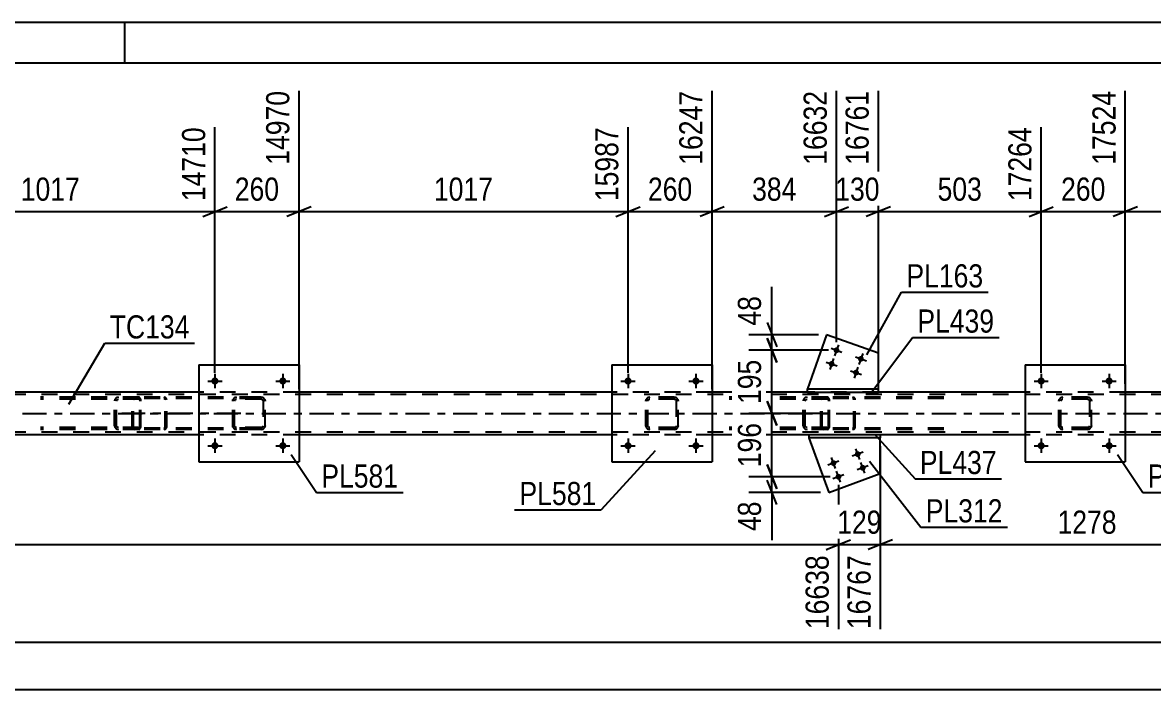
# Model space of a CAD drawing. Header units: millimetres. Extents: x 0 to 841, y 0 to 594.
# Drawn here: x 618.4 to 758.2, y 511.6 to 594 of the extents above; entities that cross this region are included whole.
import ezdxf

# ---------------------------------------------------------------- set-up
doc = ezdxf.new("R2010")
doc.units = ezdxf.units.MM
doc.linetypes.add('DXK_LINE_DOT2', pattern=[3.9198, 1.9599, -1.9599])
doc.linetypes.add('DXK_LINE_DOT3', pattern=[5.9187, 2.979, -0.9799, 0.9799, -0.9799])
doc.styles.add('Arial Narrow', font='ARIALN.TTF', dxfattribs={"height": 0.2})

# ---------------------------------------------------------------- blocks, each defined once
blk = doc.blocks.new('Unknown-318888822-1135')
at = {"color": 5, "linetype": 'Continuous'}
for p, q in [((841, 594), (0, 594)), ((631, 589), (631, 594)), ((836, 589), (5, 589))]:
    blk.add_line(p, q, dxfattribs=at)
blk = doc.blocks.new('Bolt-318888822-5600 - 5512')
at = {"linetype": 'Continuous'}
for points in [[(693.65, 549.69, -1), (692.77, 549.69, -1)], [(702.05, 549.69, -1), (701.17, 549.69, -1)]]:
    blk.add_hatch(color=1, dxfattribs=at).paths.add_polyline_path(points)
at = {"color": 1, "linetype": 'Continuous'}
for p, q in [((692.33, 549.69), (694.09, 549.69)), ((693.21, 550.57), (693.21, 548.81)), ((700.73, 549.69), (702.49, 549.69)), ((701.61, 550.57), (701.61, 548.81))]:
    blk.add_line(p, q, dxfattribs=at)
blk = doc.blocks.new('Bolt-318888822-5550 - 5512')
at = {"linetype": 'Continuous'}
for points in [[(718.27, 539.42, -1), (718.94, 539.67, -1)], [(721.27, 540.52, -1), (721.95, 540.77, -1)], [(721.89, 538.83, -1), (722.57, 539.08, -1)], [(718.89, 537.73, -1), (719.56, 537.98, -1)]]:
    blk.add_hatch(color=1, dxfattribs=at).paths.add_polyline_path(points)
at = {"color": 1, "linetype": 'Continuous'}
for p, q in [((721.86, 539.97), (721.36, 541.32)), ((719.28, 539.79), (717.93, 539.29)), ((718.85, 538.87), (718.36, 540.22)), ((722.28, 540.89), (720.93, 540.4)), ((719.47, 537.18), (718.98, 538.53)), ((722.9, 539.2), (721.55, 538.71)), ((722.48, 538.28), (721.98, 539.63)), ((719.9, 538.1), (718.55, 537.6))]:
    blk.add_line(p, q, dxfattribs=at)
blk = doc.blocks.new('Part-318888822-5523 - 5512')
at = {"color": 2, "linetype": 'Continuous'}
for p, q in [((640.13, 548.33), (601.45, 548.33)), ((691.21, 548.33), (652.53, 548.33)), ((715.38, 548.33), (703.61, 548.33)), ((742.29, 548.33), (724.16, 548.33)), ((775.54, 548.33), (754.69, 548.33)), ((640.13, 543.05), (601.45, 543.05)), ((691.21, 543.05), (652.53, 543.05)), ((715.55, 543.05), (703.61, 543.05)), ((742.29, 543.05), (724.4, 543.05)), ((775.54, 543.05), (754.69, 543.05))]:
    blk.add_line(p, q, dxfattribs=at)
at = {"color": 7, "linetype": 'DXK_LINE_DOT2'}
for p, q in [((652.53, 548.33), (640.13, 548.33)), ((703.61, 548.33), (691.21, 548.33)), ((724.16, 548.33), (715.38, 548.33)), ((754.69, 548.33), (742.29, 548.33)), ((775.54, 548.01), (527.71, 548.01)), ((775.54, 543.37), (527.71, 543.37)), ((652.53, 543.05), (640.13, 543.05)), ((703.61, 543.05), (691.21, 543.05)), ((724.4, 543.05), (715.55, 543.05)), ((754.69, 543.05), (742.29, 543.05))]:
    blk.add_line(p, q, dxfattribs=at)
at = {"color": 7, "linetype": 'DXK_LINE_DOT3'}
blk.add_line((517.71, 545.69), (785.54, 545.69), dxfattribs=at)
blk = doc.blocks.new('Part-318888822-5549 - 5512')
at = {"color": 2, "linetype": 'Continuous'}
for p, q in [((742.29, 551.69), (742.29, 539.69)), ((742.29, 551.69), (754.69, 551.69)), ((754.69, 551.69), (754.69, 539.69)), ((742.29, 539.69), (754.69, 539.69))]:
    blk.add_line(p, q, dxfattribs=at)
blk = doc.blocks.new('Part-318888822-5555 - 5512')
at = {"color": 2, "linetype": 'Continuous'}
for p, q in [((724.4, 543.05), (715.55, 543.05)), ((715.55, 543.05), (715.55, 542.65)), ((724.4, 542.65), (715.55, 542.65)), ((724.4, 543.05), (724.4, 542.65))]:
    blk.add_line(p, q, dxfattribs=at)
blk = doc.blocks.new('Part-318888822-5560 - 5512')
at = {"color": 2, "linetype": 'Continuous'}
for p, q in [((715.55, 542.65), (718.02, 535.92)), ((724.4, 538.26), (724.4, 542.65)), ((718.02, 535.92), (724.4, 538.26))]:
    blk.add_line(p, q, dxfattribs=at)
at = {"color": 7, "linetype": 'DXK_LINE_DOT2'}
blk.add_line((724.4, 542.65), (715.55, 542.65), dxfattribs=at)
blk = doc.blocks.new('Bolt-318888822-5561 - 5512')
at = {"linetype": 'Continuous'}
for points in [[(719.32, 553.38, -1), (718.64, 553.62, -1)], [(722.34, 552.31, -1), (721.66, 552.55, -1)], [(718.72, 551.68, -1), (718.04, 551.92, -1)], [(721.74, 550.61, -1), (721.06, 550.85, -1)]]:
    blk.add_hatch(color=1, dxfattribs=at).paths.add_polyline_path(points)
at = {"color": 1, "linetype": 'Continuous'}
for p, q in [((718.31, 553.74), (719.66, 553.26)), ((719.22, 554.18), (718.74, 552.82)), ((718.62, 552.48), (718.14, 551.12)), ((721.32, 552.67), (722.68, 552.19)), ((722.24, 553.11), (721.76, 551.75)), ((717.7, 552.04), (719.06, 551.56)), ((720.72, 550.97), (722.08, 550.49)), ((721.64, 551.41), (721.16, 550.05))]:
    blk.add_line(p, q, dxfattribs=at)
blk = doc.blocks.new('Part-318888822-5683 - 5512')
at = {"color": 2, "linetype": 'Continuous'}
for p, q in [((715.38, 548.33), (715.38, 548.73)), ((715.38, 548.73), (724.16, 548.73)), ((715.38, 548.33), (724.16, 548.33)), ((724.16, 548.33), (724.16, 548.73))]:
    blk.add_line(p, q, dxfattribs=at)
blk = doc.blocks.new('Part-318888822-5566 - 5512')
at = {"color": 2, "linetype": 'Continuous'}
for p, q in [((717.76, 555.42), (715.38, 548.73)), ((724.16, 553.14), (717.76, 555.42)), ((724.16, 548.73), (724.16, 553.14))]:
    blk.add_line(p, q, dxfattribs=at)
at = {"color": 7, "linetype": 'DXK_LINE_DOT2'}
blk.add_line((715.38, 548.73), (724.16, 548.73), dxfattribs=at)
blk = doc.blocks.new('Bolt-318888822-5601 - 5512')
at = {"linetype": 'Continuous'}
for points in [[(693.65, 541.69, -1), (692.77, 541.69, -1)], [(702.05, 541.69, -1), (701.17, 541.69, -1)]]:
    blk.add_hatch(color=1, dxfattribs=at).paths.add_polyline_path(points)
at = {"color": 1, "linetype": 'Continuous'}
for p, q in [((693.21, 542.57), (693.21, 540.81)), ((701.61, 542.57), (701.61, 540.81)), ((692.33, 541.69), (694.09, 541.69)), ((700.73, 541.69), (702.49, 541.69))]:
    blk.add_line(p, q, dxfattribs=at)
blk = doc.blocks.new('Bolt-318888822-5602 - 5512')
at = {"linetype": 'Continuous'}
for points in [[(642.57, 549.69, -1), (641.69, 549.69, -1)], [(650.97, 549.69, -1), (650.09, 549.69, -1)]]:
    blk.add_hatch(color=1, dxfattribs=at).paths.add_polyline_path(points)
at = {"color": 1, "linetype": 'Continuous'}
for p, q in [((641.25, 549.69), (643.01, 549.69)), ((642.13, 550.57), (642.13, 548.81)), ((649.65, 549.69), (651.41, 549.69)), ((650.53, 550.57), (650.53, 548.81))]:
    blk.add_line(p, q, dxfattribs=at)
blk = doc.blocks.new('Bolt-318888822-5603 - 5512')
at = {"linetype": 'Continuous'}
for points in [[(642.57, 541.69, -1), (641.69, 541.69, -1)], [(650.97, 541.69, -1), (650.09, 541.69, -1)]]:
    blk.add_hatch(color=1, dxfattribs=at).paths.add_polyline_path(points)
at = {"color": 1, "linetype": 'Continuous'}
for p, q in [((642.13, 542.57), (642.13, 540.81)), ((650.53, 542.57), (650.53, 540.81)), ((641.25, 541.69), (643.01, 541.69)), ((649.65, 541.69), (651.41, 541.69))]:
    blk.add_line(p, q, dxfattribs=at)
blk = doc.blocks.new('Part-318888822-5749 - 5512')
at = {"color": 7, "linetype": 'DXK_LINE_DOT2'}
for p, q in [((631.94, 547.49), (631.91, 547.37)), ((631.91, 544.01), (631.91, 547.37)), ((632.08, 547.37), (632.1, 547.43)), ((632.08, 544.01), (632.08, 547.37)), ((632.1, 547.43), (632.13, 547.49)), ((632.25, 547.69), (632.12, 547.67)), ((632.13, 547.49), (632.19, 547.52)), ((632.19, 547.52), (632.25, 547.53)), ((647.12, 547.69), (632.25, 547.69)), ((647.12, 547.53), (632.25, 547.53)), ((635.96, 547.67), (635.83, 547.69)), ((635.83, 547.53), (635.89, 547.52)), ((635.89, 547.52), (635.95, 547.49)), ((635.95, 547.49), (635.99, 547.43)), ((635.99, 547.43), (636, 547.37)), ((636, 544.01), (636, 547.37)), ((636.17, 547.37), (636.14, 547.49)), ((636.17, 544.01), (636.17, 547.37)), ((631.91, 544.01), (631.94, 543.89)), ((632.1, 543.95), (632.08, 544.01)), ((632.13, 543.9), (632.1, 543.95)), ((632.19, 543.86), (632.13, 543.9)), ((632.25, 543.85), (632.19, 543.86)), ((647.12, 543.85), (632.25, 543.85)), ((635.89, 543.86), (635.83, 543.85)), ((635.95, 543.9), (635.89, 543.86)), ((635.99, 543.95), (635.95, 543.9)), ((636, 544.01), (635.99, 543.95)), ((636.14, 543.89), (636.17, 544.01)), ((632.12, 543.72), (632.25, 543.69)), ((647.12, 543.69), (632.25, 543.69)), ((635.83, 543.69), (635.96, 543.72))]:
    blk.add_line(p, q, dxfattribs=at)
at = {"color": 7, "linetype": 'DXK_LINE_DOT3'}
blk.add_line((645.33, 545.69), (630.62, 545.69), dxfattribs=at)
at = {"color": 7, "linetype": 'DXK_LINE_DOT2'}
for centre, start, end in [((632.24, 547.36), 110.7583, 155.68), ((635.84, 547.36), 24.32, 69.2417), ((632.24, 544.03), 204.32, 249.2417), ((635.84, 544.03), 290.7583, 335.68)]:
    blk.add_arc(centre, 0.331, start, end, dxfattribs=at)
blk = doc.blocks.new('Bolt-318888822-5606 - 5512')
at = {"linetype": 'Continuous'}
for points in [[(744.73, 549.69, -1), (743.85, 549.69, -1)], [(753.13, 549.69, -1), (752.25, 549.69, -1)]]:
    blk.add_hatch(color=1, dxfattribs=at).paths.add_polyline_path(points)
at = {"color": 1, "linetype": 'Continuous'}
for p, q in [((743.41, 549.69), (745.17, 549.69)), ((744.29, 550.57), (744.29, 548.81)), ((751.81, 549.69), (753.57, 549.69)), ((752.69, 550.57), (752.69, 548.81))]:
    blk.add_line(p, q, dxfattribs=at)
blk = doc.blocks.new('Bolt-318888822-5607 - 5512')
at = {"linetype": 'Continuous'}
for points in [[(744.73, 541.69, -1), (743.85, 541.69, -1)], [(753.13, 541.69, -1), (752.25, 541.69, -1)]]:
    blk.add_hatch(color=1, dxfattribs=at).paths.add_polyline_path(points)
at = {"color": 1, "linetype": 'Continuous'}
for p, q in [((744.29, 542.57), (744.29, 540.81)), ((752.69, 542.57), (752.69, 540.81)), ((743.41, 541.69), (745.17, 541.69)), ((751.81, 541.69), (753.57, 541.69))]:
    blk.add_line(p, q, dxfattribs=at)
blk = doc.blocks.new('Part-318888822-5660 - 5512')
at = {"color": 7, "linetype": 'DXK_LINE_DOT2'}
for p, q in [((746.49, 547.21), (746.53, 547.4)), ((746.53, 547.4), (746.49, 547.21)), ((746.49, 544.17), (746.49, 547.21)), ((746.73, 547.21), (746.75, 547.3)), ((746.73, 544.17), (746.73, 547.21)), ((746.75, 547.3), (746.8, 547.38)), ((746.79, 547.66), (746.97, 547.69)), ((746.97, 547.69), (746.79, 547.66)), ((746.8, 547.38), (746.88, 547.43)), ((746.88, 547.43), (746.97, 547.45)), ((750.01, 547.69), (746.97, 547.69)), ((750.01, 547.45), (746.97, 547.45)), ((750.01, 547.69), (750.19, 547.66)), ((750.19, 547.66), (750.01, 547.69)), ((750.01, 547.45), (750.1, 547.43)), ((750.1, 547.43), (750.18, 547.38)), ((750.18, 547.38), (750.23, 547.3)), ((750.23, 547.3), (750.25, 547.21)), ((750.25, 547.21), (750.25, 544.17)), ((750.45, 547.4), (750.49, 547.21)), ((750.49, 547.21), (750.45, 547.4)), ((750.49, 544.17), (750.49, 547.21)), ((746.53, 543.99), (746.49, 544.17)), ((746.49, 544.17), (746.53, 543.99)), ((746.75, 544.08), (746.73, 544.17)), ((746.8, 544), (746.75, 544.08)), ((746.88, 543.95), (746.8, 544)), ((746.97, 543.93), (746.88, 543.95)), ((750.01, 543.93), (746.97, 543.93)), ((750.1, 543.95), (750.01, 543.93)), ((750.18, 544), (750.1, 543.95)), ((750.23, 544.08), (750.18, 544)), ((750.25, 544.17), (750.23, 544.08)), ((750.49, 544.17), (750.45, 543.99)), ((750.45, 543.99), (750.49, 544.17)), ((746.97, 543.69), (746.79, 543.73)), ((746.79, 543.73), (746.97, 543.69)), ((750.01, 543.69), (746.97, 543.69)), ((750.19, 543.73), (750.01, 543.69)), ((750.01, 543.69), (750.19, 543.73))]:
    blk.add_line(p, q, dxfattribs=at)
for centre, start, end in [((746.97, 547.21), 112.5, 157.5), ((746.97, 547.21), 112.5, 157.5), ((750.01, 547.21), 22.5, 67.5), ((750.01, 547.21), 22.5, 67.5), ((746.97, 544.17), 202.5, 247.5), ((746.97, 544.17), 202.5, 247.5), ((750.01, 544.17), 292.5, 337.5), ((750.01, 544.17), 292.5, 337.5)]:
    blk.add_arc(centre, 0.48, start, end, dxfattribs=at)
blk = doc.blocks.new('Part-318888822-5665 - 5512')
at = {"color": 2, "linetype": 'Continuous'}
for p, q in [((691.21, 551.69), (691.21, 539.69)), ((691.21, 551.69), (703.61, 551.69)), ((703.61, 551.69), (703.61, 539.69)), ((691.21, 539.69), (703.61, 539.69))]:
    blk.add_line(p, q, dxfattribs=at)
blk = doc.blocks.new('Part-318888822-5666 - 5512')
at = {"color": 7, "linetype": 'DXK_LINE_DOT2'}
for p, q in [((695.41, 547.21), (695.44, 547.4)), ((695.44, 547.4), (695.41, 547.21)), ((695.41, 544.17), (695.41, 547.21)), ((695.65, 547.21), (695.67, 547.3)), ((695.65, 544.17), (695.65, 547.21)), ((695.67, 547.3), (695.72, 547.38)), ((695.7, 547.66), (695.89, 547.69)), ((695.89, 547.69), (695.7, 547.66)), ((695.72, 547.38), (695.8, 547.43)), ((695.8, 547.43), (695.89, 547.45)), ((698.93, 547.69), (695.89, 547.69)), ((698.93, 547.45), (695.89, 547.45)), ((698.93, 547.69), (699.11, 547.66)), ((699.11, 547.66), (698.93, 547.69)), ((698.93, 547.45), (699.02, 547.43)), ((699.02, 547.43), (699.1, 547.38)), ((699.1, 547.38), (699.15, 547.3)), ((699.15, 547.3), (699.17, 547.21)), ((699.17, 547.21), (699.17, 544.17)), ((699.37, 547.4), (699.41, 547.21)), ((699.41, 547.21), (699.37, 547.4)), ((699.41, 544.17), (699.41, 547.21)), ((695.44, 543.99), (695.41, 544.17)), ((695.41, 544.17), (695.44, 543.99)), ((695.67, 544.08), (695.65, 544.17)), ((695.72, 544), (695.67, 544.08)), ((695.8, 543.95), (695.72, 544)), ((695.89, 543.93), (695.8, 543.95)), ((698.93, 543.93), (695.89, 543.93)), ((699.02, 543.95), (698.93, 543.93)), ((699.1, 544), (699.02, 543.95)), ((699.15, 544.08), (699.1, 544)), ((699.17, 544.17), (699.15, 544.08)), ((699.41, 544.17), (699.37, 543.99)), ((699.37, 543.99), (699.41, 544.17)), ((695.89, 543.69), (695.7, 543.73)), ((695.7, 543.73), (695.89, 543.69)), ((698.93, 543.69), (695.89, 543.69)), ((699.11, 543.73), (698.93, 543.69)), ((698.93, 543.69), (699.11, 543.73))]:
    blk.add_line(p, q, dxfattribs=at)
at = {"color": 7, "linetype": 'DXK_LINE_DOT3'}
blk.add_line((697.41, 545.69), (697.41, 545.69), dxfattribs=at)
at = {"color": 7, "linetype": 'DXK_LINE_DOT2'}
for centre, start, end in [((695.89, 547.21), 112.5, 157.5), ((695.89, 547.21), 112.5, 157.5), ((698.93, 547.21), 22.5, 67.5), ((698.93, 547.21), 22.5, 67.5), ((695.89, 544.17), 202.5, 247.5), ((695.89, 544.17), 202.5, 247.5), ((698.93, 544.17), 292.5, 337.5), ((698.93, 544.17), 292.5, 337.5)]:
    blk.add_arc(centre, 0.48, start, end, dxfattribs=at)
blk = doc.blocks.new('Part-318888822-5671 - 5512')
at = {"color": 2, "linetype": 'Continuous'}
for p, q in [((640.13, 551.69), (640.13, 539.69)), ((640.13, 551.69), (652.53, 551.69)), ((652.53, 551.69), (652.53, 539.69)), ((640.13, 539.69), (652.53, 539.69))]:
    blk.add_line(p, q, dxfattribs=at)
blk = doc.blocks.new('Part-318888822-5672 - 5512')
at = {"color": 7, "linetype": 'DXK_LINE_DOT2'}
for p, q in [((644.33, 547.21), (644.36, 547.4)), ((644.36, 547.4), (644.33, 547.21)), ((644.33, 544.17), (644.33, 547.21)), ((644.57, 547.21), (644.59, 547.3)), ((644.57, 544.17), (644.57, 547.21)), ((644.59, 547.3), (644.64, 547.38)), ((644.62, 547.66), (644.81, 547.69)), ((644.81, 547.69), (644.62, 547.66)), ((644.64, 547.38), (644.72, 547.43)), ((644.72, 547.43), (644.81, 547.45)), ((647.85, 547.69), (644.81, 547.69)), ((647.85, 547.45), (644.81, 547.45)), ((647.85, 547.69), (648.03, 547.66)), ((648.03, 547.66), (647.85, 547.69)), ((647.85, 547.45), (647.94, 547.43)), ((647.94, 547.43), (648.02, 547.38)), ((648.02, 547.38), (648.07, 547.3)), ((648.07, 547.3), (648.09, 547.21)), ((648.09, 547.21), (648.09, 544.17)), ((648.29, 547.4), (648.33, 547.21)), ((648.33, 547.21), (648.29, 547.4)), ((648.33, 544.17), (648.33, 547.21)), ((644.36, 543.99), (644.33, 544.17)), ((644.33, 544.17), (644.36, 543.99)), ((644.59, 544.08), (644.57, 544.17)), ((644.64, 544), (644.59, 544.08)), ((644.72, 543.95), (644.64, 544)), ((644.81, 543.93), (644.72, 543.95)), ((647.85, 543.93), (644.81, 543.93)), ((647.94, 543.95), (647.85, 543.93)), ((648.02, 544), (647.94, 543.95)), ((648.07, 544.08), (648.02, 544)), ((648.09, 544.17), (648.07, 544.08)), ((648.33, 544.17), (648.29, 543.99)), ((648.29, 543.99), (648.33, 544.17)), ((644.81, 543.69), (644.62, 543.73)), ((644.62, 543.73), (644.81, 543.69)), ((647.85, 543.69), (644.81, 543.69)), ((648.03, 543.73), (647.85, 543.69)), ((647.85, 543.69), (648.03, 543.73))]:
    blk.add_line(p, q, dxfattribs=at)
at = {"color": 7, "linetype": 'DXK_LINE_DOT3'}
blk.add_line((646.33, 545.69), (646.33, 545.69), dxfattribs=at)
at = {"color": 7, "linetype": 'DXK_LINE_DOT2'}
for centre, start, end in [((644.81, 547.21), 112.5, 157.5), ((644.81, 547.21), 112.5, 157.5), ((647.85, 547.21), 22.5, 67.5), ((647.85, 547.21), 22.5, 67.5), ((644.81, 544.17), 202.5, 247.5), ((644.81, 544.17), 202.5, 247.5), ((647.85, 544.17), 292.5, 337.5), ((647.85, 544.17), 292.5, 337.5)]:
    blk.add_arc(centre, 0.48, start, end, dxfattribs=at)
blk = doc.blocks.new('Part-318888822-5722 - 5512')
at = {"color": 7, "linetype": 'DXK_LINE_DOT2'}
for p, q in [((632.72, 547.69), (620.57, 547.69)), ((632.72, 547.45), (620.57, 547.45)), ((629.77, 547.4), (629.73, 547.21)), ((629.73, 544.17), (629.73, 547.21)), ((629.98, 547.21), (630, 547.3)), ((629.98, 544.17), (629.98, 547.21)), ((630, 547.3), (630.05, 547.38)), ((630.23, 547.69), (630.04, 547.66)), ((630.05, 547.38), (630.14, 547.43)), ((630.14, 547.43), (630.23, 547.45)), ((631.91, 547.45), (631.91, 547.69)), ((632.83, 547.66), (632.72, 547.69)), ((632.72, 547.45), (632.77, 547.43)), ((632.77, 547.43), (632.82, 547.38)), ((632.82, 547.38), (632.85, 547.3)), ((632.91, 547.55), (632.83, 547.66)), ((632.85, 547.3), (632.86, 547.21)), ((632.86, 544.17), (632.86, 547.21)), ((632.97, 547.4), (632.91, 547.55)), ((632.99, 547.21), (632.97, 547.4)), ((632.99, 544.17), (632.99, 547.21)), ((632.72, 543.93), (620.57, 543.93)), ((629.73, 544.17), (629.77, 543.99)), ((630, 544.08), (629.98, 544.17)), ((630.05, 544), (630, 544.08)), ((630.14, 543.95), (630.05, 544)), ((630.23, 543.93), (630.14, 543.95)), ((631.91, 543.69), (631.91, 543.93)), ((632.77, 543.95), (632.72, 543.93)), ((632.82, 544), (632.77, 543.95)), ((632.85, 544.08), (632.82, 544)), ((632.83, 543.73), (632.91, 543.83)), ((632.86, 544.17), (632.85, 544.08)), ((632.91, 543.83), (632.97, 543.99)), ((632.97, 543.99), (632.99, 544.17)), ((632.72, 543.69), (620.57, 543.69)), ((630.04, 543.73), (630.23, 543.69)), ((632.72, 543.69), (632.83, 543.73))]:
    blk.add_line(p, q, dxfattribs=at)
for centre, start, end in [((630.22, 547.2), 111.1941, 156.1506), ((630.22, 544.19), 203.8494, 248.8059)]:
    blk.add_arc(centre, 0.492, start, end, dxfattribs=at)
blk = doc.blocks.new('Part-318888822-5729 - 5512')
at = {"color": 7, "linetype": 'DXK_LINE_DOT2'}
for p, q in [((717.86, 547.69), (705.7, 547.69)), ((717.86, 547.45), (705.7, 547.45)), ((714.9, 547.4), (714.86, 547.21)), ((714.86, 544.17), (714.86, 547.21)), ((715.12, 547.21), (715.13, 547.3)), ((715.12, 544.17), (715.12, 547.21)), ((715.13, 547.3), (715.19, 547.38)), ((715.37, 547.69), (715.17, 547.66)), ((715.19, 547.38), (715.27, 547.43)), ((715.27, 547.43), (715.37, 547.45)), ((717.05, 547.45), (717.05, 547.69)), ((717.96, 547.66), (717.86, 547.69)), ((717.86, 547.45), (717.91, 547.43)), ((717.91, 547.43), (717.95, 547.38)), ((717.95, 547.38), (717.98, 547.3)), ((718.05, 547.55), (717.96, 547.66)), ((717.98, 547.3), (717.99, 547.21)), ((717.99, 544.17), (717.99, 547.21)), ((718.11, 547.4), (718.05, 547.55)), ((718.13, 547.21), (718.11, 547.4)), ((718.13, 544.17), (718.13, 547.21)), ((717.86, 543.93), (705.7, 543.93)), ((714.86, 544.17), (714.9, 543.99)), ((715.13, 544.08), (715.12, 544.17)), ((715.19, 544), (715.13, 544.08)), ((715.27, 543.95), (715.19, 544)), ((715.37, 543.93), (715.27, 543.95)), ((717.05, 543.69), (717.05, 543.93)), ((717.91, 543.95), (717.86, 543.93)), ((717.95, 544), (717.91, 543.95)), ((717.98, 544.08), (717.95, 544)), ((717.96, 543.73), (718.05, 543.83)), ((717.99, 544.17), (717.98, 544.08)), ((718.05, 543.83), (718.11, 543.99)), ((718.11, 543.99), (718.13, 544.17)), ((717.86, 543.69), (705.7, 543.69)), ((715.17, 543.73), (715.37, 543.69)), ((717.86, 543.69), (717.96, 543.73))]:
    blk.add_line(p, q, dxfattribs=at)
for centre, start, end in [((715.35, 547.2), 111.1941, 156.1506), ((715.35, 544.19), 203.8494, 248.8059)]:
    blk.add_arc(centre, 0.492, start, end, dxfattribs=at)
blk = doc.blocks.new('Part-318888822-5731 - 5512')
at = {"color": 7, "linetype": 'DXK_LINE_DOT2'}
for p, q in [((717.07, 547.49), (717.05, 547.37)), ((717.05, 544.01), (717.05, 547.37)), ((717.22, 547.37), (717.23, 547.43)), ((717.22, 544.01), (717.22, 547.37)), ((717.23, 547.43), (717.27, 547.49)), ((717.39, 547.69), (717.26, 547.67)), ((717.27, 547.49), (717.32, 547.52)), ((717.32, 547.52), (717.39, 547.53)), ((732.25, 547.69), (717.39, 547.69)), ((732.25, 547.53), (717.39, 547.53)), ((721.09, 547.67), (720.96, 547.69)), ((720.96, 547.53), (721.03, 547.52)), ((721.03, 547.52), (721.08, 547.49)), ((721.08, 547.49), (721.12, 547.43)), ((721.12, 547.43), (721.13, 547.37)), ((721.13, 544.01), (721.13, 547.37)), ((721.3, 547.37), (721.28, 547.49)), ((721.3, 544.01), (721.3, 547.37)), ((717.05, 544.01), (717.07, 543.89)), ((717.23, 543.95), (717.22, 544.01)), ((717.27, 543.9), (717.23, 543.95)), ((717.32, 543.86), (717.27, 543.9)), ((717.39, 543.85), (717.32, 543.86)), ((732.25, 543.85), (717.39, 543.85)), ((721.03, 543.86), (720.96, 543.85)), ((721.08, 543.9), (721.03, 543.86)), ((721.12, 543.95), (721.08, 543.9)), ((721.13, 544.01), (721.12, 543.95)), ((721.28, 543.89), (721.3, 544.01)), ((717.26, 543.72), (717.39, 543.69)), ((732.25, 543.69), (717.39, 543.69)), ((720.96, 543.69), (721.09, 543.72))]:
    blk.add_line(p, q, dxfattribs=at)
for centre, start, end in [((717.37, 547.36), 110.7582, 155.6799), ((720.98, 547.36), 24.3201, 69.2418), ((717.37, 544.03), 204.3201, 249.2418), ((720.98, 544.03), 290.7582, 335.6799)]:
    blk.add_arc(centre, 0.331, start, end, dxfattribs=at)
blk = doc.blocks.new('StraightDimension-318888822-19783 - 5512')
at = {"color": 7, "linetype": 'Continuous'}
for p, q in [((724.16, 549.73), (724.16, 585.57)), ((744.29, 550.69), (744.29, 581.07)), ((725.66, 571.23), (722.66, 570.03)), ((724.16, 570.63), (744.29, 570.63)), ((742.79, 570.03), (745.79, 571.23))]:
    blk.add_line(p, q, dxfattribs=at)
at = {"color": 0}
blk.add_wipeout([(737.57, 571.38), (737.57, 575.58), (730.88, 575.58), (730.88, 571.38)], dxfattribs=at)
at = {"color": 3, "style": 'Arial Narrow'}
blk.add_text('503', height=2.863, dxfattribs=at).set_placement((731.48, 571.98))
at = {"color": 0, "linetype": 'Continuous'}
blk.add_wipeout([(743.69, 581.67), (739.49, 581.67), (739.49, 571.33), (743.69, 571.33)], dxfattribs=at)
at = {"color": 3, "linetype": 'Continuous', "style": 'Arial Narrow'}
blk.add_text('17264', height=2.863, rotation=90.0002, dxfattribs=at).set_placement((743.09, 571.93))
blk = doc.blocks.new('StraightDimension-318888822-19787 - 5512')
at = {"color": 7, "linetype": 'Continuous'}
for p, q in [((652.53, 548.69), (652.53, 585.57)), ((693.21, 550.69), (693.21, 581.07)), ((654.03, 571.23), (651.03, 570.03)), ((652.53, 570.63), (693.21, 570.63)), ((691.71, 570.03), (694.71, 571.23))]:
    blk.add_line(p, q, dxfattribs=at)
at = {"color": 0}
blk.add_wipeout([(677.12, 571.38), (677.12, 575.58), (668.61, 575.58), (668.61, 571.38)], dxfattribs=at)
at = {"color": 3, "style": 'Arial Narrow'}
blk.add_text('1017', height=2.863, dxfattribs=at).set_placement((669.21, 571.98))
at = {"color": 0, "linetype": 'Continuous'}
blk.add_wipeout([(692.61, 581.67), (688.41, 581.67), (688.41, 571.33), (692.61, 571.33)], dxfattribs=at)
at = {"color": 3, "linetype": 'Continuous', "style": 'Arial Narrow'}
blk.add_text('15987', height=2.863, rotation=90.0002, dxfattribs=at).set_placement((692.01, 571.93))
blk = doc.blocks.new('StraightDimension-318888822-19789 - 5512')
at = {"color": 7, "linetype": 'Continuous'}
for p, q in [((601.45, 548.69), (601.45, 585.57)), ((642.13, 550.69), (642.13, 581.07)), ((602.95, 571.23), (599.95, 570.03)), ((601.45, 570.63), (642.13, 570.63)), ((640.63, 570.03), (643.63, 571.23))]:
    blk.add_line(p, q, dxfattribs=at)
at = {"color": 0}
blk.add_wipeout([(626.04, 571.38), (626.04, 575.58), (617.53, 575.58), (617.53, 571.38)], dxfattribs=at)
at = {"color": 3, "style": 'Arial Narrow'}
blk.add_text('1017', height=2.863, dxfattribs=at).set_placement((618.13, 571.98))
at = {"color": 0, "linetype": 'Continuous'}
blk.add_wipeout([(641.53, 581.67), (637.33, 581.67), (637.33, 571.33), (641.53, 571.33)], dxfattribs=at)
at = {"color": 3, "linetype": 'Continuous', "style": 'Arial Narrow'}
blk.add_text('14710', height=2.863, rotation=90.0002, dxfattribs=at).set_placement((640.93, 571.93))
blk = doc.blocks.new('StraightDimension-318888822-26800 - 5512')
at = {"color": 7, "linetype": 'Continuous'}
for p, q in [((710.4, 547.19), (711.6, 544.19)), ((717.98, 545.69), (708.15, 545.69)), ((711, 537.85), (711, 545.69)), ((711.6, 536.35), (710.4, 539.35)), ((718.22, 537.85), (708.15, 537.85))]:
    blk.add_line(p, q, dxfattribs=at)
at = {"color": 0}
blk.add_wipeout([(710.25, 545.11), (706.05, 545.11), (706.05, 538.43), (710.25, 538.43)], dxfattribs=at)
at = {"color": 3, "style": 'Arial Narrow'}
blk.add_text('196', height=2.863, rotation=90.0002, dxfattribs=at).set_placement((709.65, 539.03))
blk = doc.blocks.new('StraightDimension-318888822-6446 - 5512')
at = {"color": 7, "linetype": 'Continuous'}
blk.add_line((69.12, 517.39), (775.54, 517.39), dxfattribs=at)
blk = doc.blocks.new('StraightDimension-318888822-6467 - 5512')
at = {"color": 7, "linetype": 'Continuous'}
blk.add_line((68.48, 511.57), (776.18, 511.57), dxfattribs=at)
blk = doc.blocks.new('StraightDimension-318888822-6505 - 5512')
at = {"color": 7, "linetype": 'Continuous'}
for p, q in [((719.22, 536.85), (719.22, 519.02)), ((717.72, 528.86), (720.72, 530.06)), ((69.12, 529.46), (719.22, 529.46))]:
    blk.add_line(p, q, dxfattribs=at)
at = {"color": 0, "linetype": 'Continuous'}
blk.add_wipeout([(718.62, 528.76), (714.42, 528.76), (714.42, 518.42), (718.62, 518.42)], dxfattribs=at)
at = {"color": 3, "linetype": 'Continuous', "style": 'Arial Narrow'}
blk.add_text('16638', height=2.863, rotation=90.0002, dxfattribs=at).set_placement((718.02, 519.02))
blk = doc.blocks.new('StraightDimension-318888822-6511 - 5512')
at = {"color": 7, "linetype": 'Continuous'}
for p, q in [((724.4, 541.65), (724.4, 519.02)), ((719.22, 536.85), (719.22, 519.02)), ((717.72, 528.86), (720.72, 530.06)), ((725.9, 530.06), (722.9, 528.86)), ((719.22, 529.46), (724.4, 529.46))]:
    blk.add_line(p, q, dxfattribs=at)
at = {"color": 0}
blk.add_wipeout([(725.15, 530.21), (725.15, 534.41), (718.47, 534.41), (718.47, 530.21)], dxfattribs=at)
at = {"color": 0, "linetype": 'Continuous'}
blk.add_wipeout([(723.8, 528.76), (719.6, 528.76), (719.6, 518.42), (723.8, 518.42)], dxfattribs=at)
at = {"color": 3, "style": 'Arial Narrow'}
blk.add_text('129', height=2.863, dxfattribs=at).set_placement((719.07, 530.81))
at = {"color": 3, "linetype": 'Continuous', "style": 'Arial Narrow'}
blk.add_text('16767', height=2.863, rotation=90.0002, dxfattribs=at).set_placement((723.2, 519.02))
blk = doc.blocks.new('StraightDimension-318888822-6517 - 5512')
at = {"color": 7, "linetype": 'Continuous'}
for p, q in [((724.4, 541.65), (724.4, 519.02)), ((775.54, 542.05), (775.54, 519.02)), ((725.9, 530.06), (722.9, 528.86)), ((774.04, 528.86), (777.04, 530.06)), ((724.4, 529.46), (775.54, 529.46))]:
    blk.add_line(p, q, dxfattribs=at)
at = {"color": 0}
blk.add_wipeout([(754.23, 530.21), (754.23, 534.41), (745.71, 534.41), (745.71, 530.21)], dxfattribs=at)
at = {"color": 3, "style": 'Arial Narrow'}
blk.add_text('1278', height=2.863, dxfattribs=at).set_placement((746.31, 530.81))
at = {"color": 0, "linetype": 'Continuous'}
blk.add_wipeout([(774.94, 528.76), (770.74, 528.76), (770.74, 518.42), (774.94, 518.42)], dxfattribs=at)
at = {"color": 3, "linetype": 'Continuous', "style": 'Arial Narrow'}
blk.add_text('18046', height=2.863, rotation=90.0002, dxfattribs=at).set_placement((774.34, 519.02))
blk = doc.blocks.new('StraightDimension-318888822-19781 - 5512')
at = {"color": 7, "linetype": 'Continuous'}
for p, q in [((754.69, 549.33), (754.69, 585.57)), ((775.54, 549.33), (775.54, 581.07)), ((756.19, 571.23), (753.19, 570.03)), ((754.69, 570.63), (775.54, 570.63)), ((774.04, 570.03), (777.04, 571.23))]:
    blk.add_line(p, q, dxfattribs=at)
at = {"color": 0}
blk.add_wipeout([(768.46, 571.38), (768.46, 575.58), (761.77, 575.58), (761.77, 571.38)], dxfattribs=at)
at = {"color": 3, "style": 'Arial Narrow'}
blk.add_text('521', height=2.863, dxfattribs=at).set_placement((762.37, 571.98))
at = {"color": 0, "linetype": 'Continuous'}
blk.add_wipeout([(774.94, 581.67), (770.74, 581.67), (770.74, 571.33), (774.94, 571.33)], dxfattribs=at)
at = {"color": 3, "linetype": 'Continuous', "style": 'Arial Narrow'}
blk.add_text('18046', height=2.863, rotation=90.0002, dxfattribs=at).set_placement((774.34, 571.93))
blk = doc.blocks.new('StraightDimension-318888822-19782 - 5512')
at = {"color": 7, "linetype": 'Continuous'}
for p, q in [((754.69, 549.33), (754.69, 585.57)), ((744.29, 550.69), (744.29, 581.07)), ((742.79, 570.03), (745.79, 571.23)), ((744.29, 570.63), (754.69, 570.63)), ((756.19, 571.23), (753.19, 570.03))]:
    blk.add_line(p, q, dxfattribs=at)
at = {"color": 0}
blk.add_wipeout([(752.83, 571.38), (752.83, 575.58), (746.15, 575.58), (746.15, 571.38)], dxfattribs=at)
at = {"color": 3, "style": 'Arial Narrow'}
blk.add_text('260', height=2.863, dxfattribs=at).set_placement((746.75, 571.98))
at = {"color": 0, "linetype": 'Continuous'}
blk.add_wipeout([(754.09, 586.17), (749.89, 586.17), (749.89, 575.83), (754.09, 575.83)], dxfattribs=at)
at = {"color": 3, "linetype": 'Continuous', "style": 'Arial Narrow'}
blk.add_text('17524', height=2.863, rotation=90.0002, dxfattribs=at).set_placement((753.49, 576.43))
blk = doc.blocks.new('StraightDimension-318888822-19784 - 5512')
at = {"color": 7, "linetype": 'Continuous'}
for p, q in [((718.98, 554.5), (718.98, 585.57)), ((724.16, 549.73), (724.16, 585.57)), ((717.48, 570.03), (720.48, 571.23)), ((718.98, 570.63), (724.16, 570.63)), ((725.66, 571.23), (722.66, 570.03))]:
    blk.add_line(p, q, dxfattribs=at)
at = {"color": 0}
blk.add_wipeout([(724.92, 571.38), (724.92, 575.58), (718.23, 575.58), (718.23, 571.38)], dxfattribs=at)
at = {"color": 3, "style": 'Arial Narrow'}
blk.add_text('130', height=2.863, dxfattribs=at).set_placement((718.83, 571.98))
at = {"color": 0, "linetype": 'Continuous'}
blk.add_wipeout([(723.56, 586.17), (719.36, 586.17), (719.36, 575.83), (723.56, 575.83)], dxfattribs=at)
at = {"color": 3, "linetype": 'Continuous', "style": 'Arial Narrow'}
blk.add_text('16761', height=2.863, rotation=90.0002, dxfattribs=at).set_placement((722.96, 576.43))
blk = doc.blocks.new('StraightDimension-318888822-19785 - 5512')
at = {"color": 7, "linetype": 'Continuous'}
for p, q in [((703.61, 548.69), (703.61, 585.57)), ((718.98, 554.5), (718.98, 585.57)), ((705.11, 571.23), (702.11, 570.03)), ((703.61, 570.63), (718.98, 570.63)), ((717.48, 570.03), (720.48, 571.23))]:
    blk.add_line(p, q, dxfattribs=at)
at = {"color": 0}
blk.add_wipeout([(714.64, 571.38), (714.64, 575.58), (707.95, 575.58), (707.95, 571.38)], dxfattribs=at)
at = {"color": 3, "style": 'Arial Narrow'}
blk.add_text('384', height=2.863, dxfattribs=at).set_placement((708.55, 571.98))
at = {"color": 0, "linetype": 'Continuous'}
blk.add_wipeout([(718.38, 586.17), (714.18, 586.17), (714.18, 575.83), (718.38, 575.83)], dxfattribs=at)
at = {"color": 3, "linetype": 'Continuous', "style": 'Arial Narrow'}
blk.add_text('16632', height=2.863, rotation=90.0002, dxfattribs=at).set_placement((717.78, 576.43))
blk = doc.blocks.new('StraightDimension-318888822-19786 - 5512')
at = {"color": 7, "linetype": 'Continuous'}
for p, q in [((703.61, 548.69), (703.61, 585.57)), ((693.21, 550.69), (693.21, 581.07)), ((691.71, 570.03), (694.71, 571.23)), ((693.21, 570.63), (703.61, 570.63)), ((705.11, 571.23), (702.11, 570.03))]:
    blk.add_line(p, q, dxfattribs=at)
at = {"color": 0}
blk.add_wipeout([(701.75, 571.38), (701.75, 575.58), (695.07, 575.58), (695.07, 571.38)], dxfattribs=at)
at = {"color": 3, "style": 'Arial Narrow'}
blk.add_text('260', height=2.863, dxfattribs=at).set_placement((695.67, 571.98))
at = {"color": 0, "linetype": 'Continuous'}
blk.add_wipeout([(703.01, 586.17), (698.81, 586.17), (698.81, 575.83), (703.01, 575.83)], dxfattribs=at)
at = {"color": 3, "linetype": 'Continuous', "style": 'Arial Narrow'}
blk.add_text('16247', height=2.863, rotation=90.0002, dxfattribs=at).set_placement((702.41, 576.43))
blk = doc.blocks.new('StraightDimension-318888822-19788 - 5512')
at = {"color": 7, "linetype": 'Continuous'}
for p, q in [((652.53, 548.69), (652.53, 585.57)), ((642.13, 550.69), (642.13, 581.07)), ((640.63, 570.03), (643.63, 571.23)), ((642.13, 570.63), (652.53, 570.63)), ((654.03, 571.23), (651.03, 570.03))]:
    blk.add_line(p, q, dxfattribs=at)
at = {"color": 0}
blk.add_wipeout([(650.67, 571.38), (650.67, 575.58), (643.99, 575.58), (643.99, 571.38)], dxfattribs=at)
at = {"color": 3, "style": 'Arial Narrow'}
blk.add_text('260', height=2.863, dxfattribs=at).set_placement((644.59, 571.98))
at = {"color": 0, "linetype": 'Continuous'}
blk.add_wipeout([(651.93, 586.17), (647.73, 586.17), (647.73, 575.83), (651.93, 575.83)], dxfattribs=at)
at = {"color": 3, "linetype": 'Continuous', "style": 'Arial Narrow'}
blk.add_text('14970', height=2.863, rotation=90.0002, dxfattribs=at).set_placement((651.33, 576.43))
blk = doc.blocks.new('StraightDimension-318888822-26798 - 5512')
at = {"color": 7, "linetype": 'Continuous'}
for p, q in [((711, 555.42), (711, 561.33)), ((711, 555.42), (711, 561.33)), ((710.4, 556.92), (711.6, 553.92)), ((716.76, 555.42), (708.15, 555.42)), ((711, 553.5), (711, 555.42)), ((711.6, 552), (710.4, 555)), ((717.98, 553.5), (708.15, 553.5))]:
    blk.add_line(p, q, dxfattribs=at)
at = {"color": 0}
blk.add_wipeout([(710.25, 560.8), (706.05, 560.8), (706.05, 555.94), (710.25, 555.94)], dxfattribs=at)
at = {"color": 3, "style": 'Arial Narrow'}
blk.add_text('48', height=2.863, rotation=90.0002, dxfattribs=at).set_placement((709.65, 556.54))
blk = doc.blocks.new('StraightDimension-318888822-26799 - 5512')
at = {"color": 7, "linetype": 'Continuous'}
for p, q in [((710.4, 555), (711.6, 552)), ((717.98, 553.5), (708.15, 553.5)), ((711, 545.69), (711, 553.5)), ((711.6, 544.19), (710.4, 547.19)), ((717.98, 545.69), (708.15, 545.69))]:
    blk.add_line(p, q, dxfattribs=at)
at = {"color": 0}
blk.add_wipeout([(710.25, 552.94), (706.05, 552.94), (706.05, 546.25), (710.25, 546.25)], dxfattribs=at)
at = {"color": 3, "style": 'Arial Narrow'}
blk.add_text('195', height=2.863, rotation=90.0002, dxfattribs=at).set_placement((709.65, 546.85))
blk = doc.blocks.new('StraightDimension-318888822-26801 - 5512')
at = {"color": 7, "linetype": 'Continuous'}
for p, q in [((710.4, 539.35), (711.6, 536.35)), ((718.22, 537.85), (708.15, 537.85)), ((711.6, 534.42), (710.4, 537.42)), ((711, 535.92), (711, 537.85)), ((717.02, 535.92), (708.15, 535.92)), ((711, 535.92), (711, 530.01)), ((711, 535.92), (711, 530.01))]:
    blk.add_line(p, q, dxfattribs=at)
at = {"color": 0}
blk.add_wipeout([(710.25, 535.39), (706.05, 535.39), (706.05, 530.54), (710.25, 530.54)], dxfattribs=at)
at = {"color": 3, "style": 'Arial Narrow'}
blk.add_text('48', height=2.863, rotation=90.0002, dxfattribs=at).set_placement((709.65, 531.14))
blk = doc.blocks.new('Mark-318888822-5667 - 5512')
at = {"color": 0}
blk.add_wipeout([(664.8, 536.51), (664.8, 539.51), (655.29, 539.51), (655.29, 536.51)], dxfattribs=at)
blk.add_wipeout([(664.8, 536.51), (664.8, 539.51), (655.29, 539.51), (655.29, 536.51)], dxfattribs=at)
at = {"color": 30, "linetype": 'Continuous'}
for p, q in [((651.57, 540.59), (654.69, 535.91)), ((654.69, 535.91), (665.4, 535.91))]:
    blk.add_line(p, q, dxfattribs=at)
at = {"color": 3, "style": 'Arial Narrow'}
blk.add_text('PL581', height=2.863, dxfattribs=at).set_placement((655.29, 536.51))
blk = doc.blocks.new('Mark-318888822-5551 - 5512')
at = {"color": 0}
blk.add_wipeout([(738.79, 538.19), (738.79, 541.19), (729.29, 541.19), (729.29, 538.19)], dxfattribs=at)
blk.add_wipeout([(738.79, 538.19), (738.79, 541.19), (729.29, 541.19), (729.29, 538.19)], dxfattribs=at)
at = {"color": 30, "linetype": 'Continuous'}
for p, q in [((723.75, 543.02), (728.69, 537.59)), ((728.69, 537.59), (739.39, 537.59))]:
    blk.add_line(p, q, dxfattribs=at)
at = {"color": 3, "style": 'Arial Narrow'}
blk.add_text('PL437', height=2.863, dxfattribs=at).set_placement((729.29, 538.19))
blk = doc.blocks.new('Mark-318888822-5519 - 5512')
at = {"color": 0}
blk.add_wipeout([(639.01, 554.95), (639.01, 557.95), (629.14, 557.95), (629.14, 554.95)], dxfattribs=at)
blk.add_wipeout([(639.01, 554.95), (639.01, 557.95), (629.14, 557.95), (629.14, 554.95)], dxfattribs=at)
at = {"color": 30, "linetype": 'Continuous'}
for p, q in [((624.09, 546.83), (628.54, 554.35)), ((628.54, 554.35), (639.61, 554.35))]:
    blk.add_line(p, q, dxfattribs=at)
at = {"color": 3, "style": 'Arial Narrow'}
blk.add_text('TC134', height=2.863, dxfattribs=at).set_placement((629.14, 554.95))
blk = doc.blocks.new('Mark-318888822-5545 - 5512')
at = {"color": 0}
blk.add_wipeout([(766.96, 536.51), (766.96, 539.51), (757.46, 539.51), (757.46, 536.51)], dxfattribs=at)
blk.add_wipeout([(766.96, 536.51), (766.96, 539.51), (757.46, 539.51), (757.46, 536.51)], dxfattribs=at)
at = {"color": 30, "linetype": 'Continuous'}
for p, q in [((753.73, 540.59), (756.86, 535.91)), ((756.86, 535.91), (767.56, 535.91))]:
    blk.add_line(p, q, dxfattribs=at)
at = {"color": 3, "style": 'Arial Narrow'}
blk.add_text('PL581', height=2.863, dxfattribs=at).set_placement((757.46, 536.51))
blk = doc.blocks.new('Mark-318888822-5556 - 5512')
at = {"color": 0}
blk.add_wipeout([(739.53, 532.21), (739.53, 535.21), (730.02, 535.21), (730.02, 532.21)], dxfattribs=at)
blk.add_wipeout([(739.53, 532.21), (739.53, 535.21), (730.02, 535.21), (730.02, 532.21)], dxfattribs=at)
at = {"color": 30, "linetype": 'Continuous'}
for p, q in [((723.08, 539.8), (729.42, 531.61)), ((729.42, 531.61), (740.13, 531.61))]:
    blk.add_line(p, q, dxfattribs=at)
at = {"color": 3, "style": 'Arial Narrow'}
blk.add_text('PL312', height=2.863, dxfattribs=at).set_placement((730.02, 532.21))
blk = doc.blocks.new('Mark-318888822-5562 - 5512')
at = {"color": 0}
blk.add_wipeout([(737.13, 561.26), (737.13, 564.26), (727.63, 564.26), (727.63, 561.26)], dxfattribs=at)
blk.add_wipeout([(737.13, 561.26), (737.13, 564.26), (727.63, 564.26), (727.63, 561.26)], dxfattribs=at)
at = {"color": 30, "linetype": 'Continuous'}
for p, q in [((722.73, 552.92), (727.03, 560.66)), ((727.03, 560.66), (737.73, 560.66))]:
    blk.add_line(p, q, dxfattribs=at)
at = {"color": 3, "style": 'Arial Narrow'}
blk.add_text('PL163', height=2.863, dxfattribs=at).set_placement((727.63, 561.26))
blk = doc.blocks.new('Mark-318888822-5661 - 5512')
at = {"color": 0}
blk.add_wipeout([(689.29, 534.35), (689.29, 537.35), (679.79, 537.35), (679.79, 534.35)], dxfattribs=at)
blk.add_wipeout([(689.29, 534.35), (689.29, 537.35), (679.79, 537.35), (679.79, 534.35)], dxfattribs=at)
at = {"color": 30, "linetype": 'Continuous'}
for p in [(696.57, 541.04), (679.19, 533.75)]:
    blk.add_line(p, (689.89, 533.75), dxfattribs=at)
at = {"color": 3, "style": 'Arial Narrow'}
blk.add_text('PL581', height=2.863, dxfattribs=at).set_placement((679.79, 534.35))
blk = doc.blocks.new('Mark-318888822-5679 - 5512')
at = {"color": 0}
blk.add_wipeout([(738.49, 555.67), (738.49, 558.67), (728.98, 558.67), (728.98, 555.67)], dxfattribs=at)
blk.add_wipeout([(738.49, 555.67), (738.49, 558.67), (728.98, 558.67), (728.98, 555.67)], dxfattribs=at)
at = {"color": 30, "linetype": 'Continuous'}
for p, q in [((723.34, 548.36), (728.38, 555.07)), ((728.38, 555.07), (739.09, 555.07))]:
    blk.add_line(p, q, dxfattribs=at)
at = {"color": 3, "style": 'Arial Narrow'}
blk.add_text('PL439', height=2.863, dxfattribs=at).set_placement((728.98, 555.67))

msp = doc.modelspace()

# ---------------------------------------------------------------- block references
for name in ['Unknown-318888822-1135', 'Part-318888822-5566 - 5512', 'Bolt-318888822-5561 - 5512', 'Part-318888822-5671 - 5512', 'Part-318888822-5665 - 5512', 'Part-318888822-5549 - 5512', 'Bolt-318888822-5602 - 5512', 'Bolt-318888822-5600 - 5512', 'Bolt-318888822-5606 - 5512', 'Part-318888822-5523 - 5512', 'Part-318888822-5683 - 5512', 'Part-318888822-5722 - 5512', 'Part-318888822-5749 - 5512', 'Part-318888822-5672 - 5512', 'Part-318888822-5666 - 5512', 'Part-318888822-5729 - 5512', 'Part-318888822-5731 - 5512', 'Part-318888822-5660 - 5512', 'Bolt-318888822-5603 - 5512', 'Bolt-318888822-5601 - 5512', 'Part-318888822-5555 - 5512', 'Part-318888822-5560 - 5512', 'Bolt-318888822-5607 - 5512', 'Bolt-318888822-5550 - 5512']:
    msp.add_blockref(name, (0, 0))

# ---------------------------------------------------------------- next in the draw order: block references
for name in ['StraightDimension-318888822-19789 - 5512', 'StraightDimension-318888822-19787 - 5512', 'StraightDimension-318888822-19783 - 5512', 'StraightDimension-318888822-19781 - 5512', 'StraightDimension-318888822-26800 - 5512']:
    msp.add_blockref(name, (0, 0))

# ---------------------------------------------------------------- next in the draw order: block references
for name in ['StraightDimension-318888822-19788 - 5512', 'StraightDimension-318888822-19784 - 5512', 'StraightDimension-318888822-19782 - 5512', 'Mark-318888822-5519 - 5512', 'StraightDimension-318888822-6446 - 5512']:
    msp.add_blockref(name, (0, 0))

# ---------------------------------------------------------------- next in the draw order: block references
for name in ['StraightDimension-318888822-19785 - 5512', 'Mark-318888822-5562 - 5512', 'StraightDimension-318888822-6467 - 5512']:
    msp.add_blockref(name, (0, 0))

# ---------------------------------------------------------------- next in the draw order: block references
for name in ['StraightDimension-318888822-19786 - 5512', 'StraightDimension-318888822-26798 - 5512', 'Mark-318888822-5679 - 5512', 'StraightDimension-318888822-6505 - 5512']:
    msp.add_blockref(name, (0, 0))

# ---------------------------------------------------------------- next in the draw order: block references
for name in ['StraightDimension-318888822-26799 - 5512', 'Mark-318888822-5661 - 5512', 'StraightDimension-318888822-6511 - 5512', 'Mark-318888822-5667 - 5512']:
    msp.add_blockref(name, (0, 0))

# ---------------------------------------------------------------- next in the draw order: block references
for name in ['StraightDimension-318888822-6517 - 5512', 'StraightDimension-318888822-26801 - 5512']:
    msp.add_blockref(name, (0, 0))

# ---------------------------------------------------------------- next in the draw order: block references
for name in ['Mark-318888822-5551 - 5512', 'Mark-318888822-5545 - 5512']:
    msp.add_blockref(name, (0, 0))

# ---------------------------------------------------------------- next in the draw order: block references
msp.add_blockref('Mark-318888822-5556 - 5512', (0, 0))

doc.saveas('drawing.dxf')
